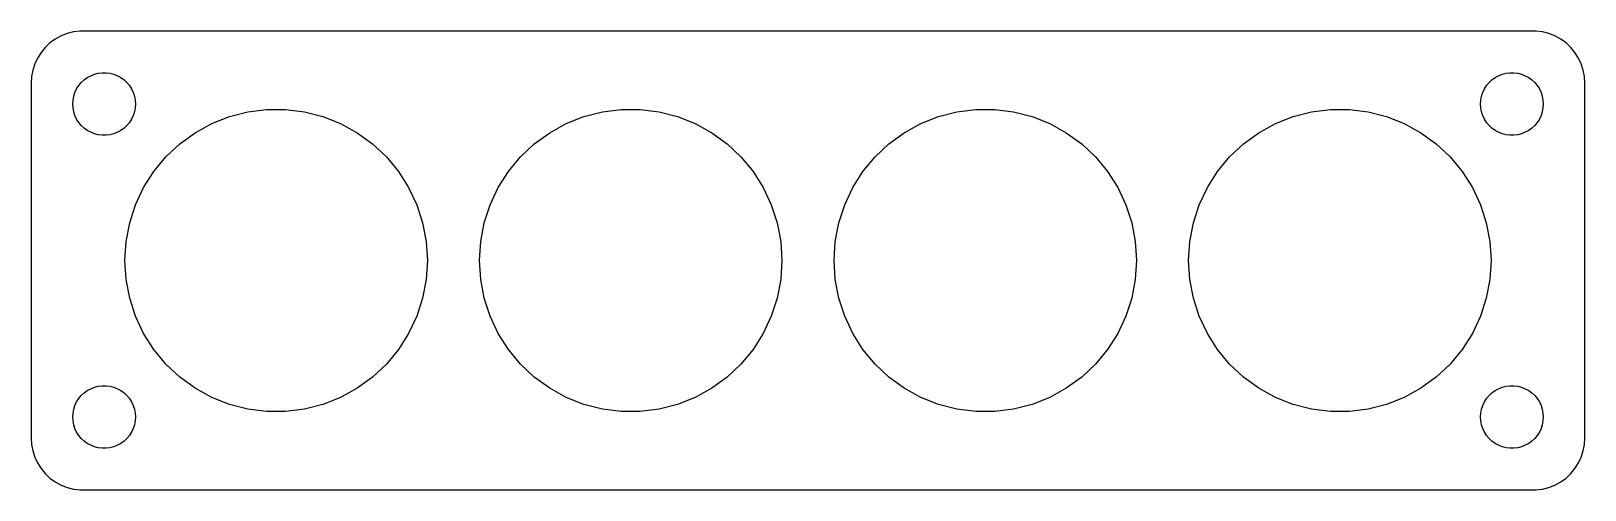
# Model space of a CAD drawing. Header units: metres. Extents: x -74 to 74, y 32 to 76.
import ezdxf

# ---------------------------------------------------------------- set-up
doc = ezdxf.new("R2010")
doc.units = ezdxf.units.M

msp = doc.modelspace()

# ---------------------------------------------------------------- linework, layer by layer
for p, q in [((-69.8139, 75.9901), (-70.4369, 75.9114)), ((69.8139, 75.9901), (-69.8139, 75.9901)), ((70.4369, 75.9114), (69.8139, 75.9901)), ((-72.6871, 74.8526), (-73.1448, 74.4227)), ((-72.1791, 75.2216), (-72.6871, 74.8526)), ((-71.6289, 75.5241), (-72.1791, 75.2216)), ((-71.0451, 75.7553), (-71.6289, 75.5241)), ((-70.4369, 75.9114), (-71.0451, 75.7553)), ((71.0451, 75.7553), (70.4369, 75.9114)), ((71.6289, 75.5241), (71.0451, 75.7553)), ((72.1791, 75.2216), (71.6289, 75.5241)), ((72.6871, 74.8526), (72.1791, 75.2216)), ((73.1448, 74.4227), (72.6871, 74.8526)), ((-73.8815, 73.4088), (-74.1489, 72.8406)), ((-73.5451, 73.9389), (-73.8815, 73.4088)), ((-73.1448, 74.4227), (-73.5451, 73.9389)), ((73.5451, 73.9389), (73.1448, 74.4227)), ((73.8815, 73.4088), (73.5451, 73.9389)), ((74.1489, 72.8406), (73.8815, 73.4088)), ((-74.4606, 71.6267), (-74.5, 71)), ((-74.3429, 72.2434), (-74.4606, 71.6267)), ((-74.1489, 72.8406), (-74.3429, 72.2434)), ((-69.4123, 71.3115), (-69.1075, 71.533)), ((-69.1075, 71.533), (-68.7773, 71.7145)), ((-68.7773, 71.7145), (-68.427, 71.8532)), ((-68.427, 71.8532), (-68.0621, 71.9469)), ((-68.0621, 71.9469), (-67.6884, 71.9941)), ((-67.6884, 71.9941), (-67.3116, 71.9941)), ((-67.3116, 71.9941), (-66.9379, 71.9469)), ((-66.9379, 71.9469), (-66.573, 71.8532)), ((-66.573, 71.8532), (-66.2227, 71.7145)), ((-66.2227, 71.7145), (-65.8925, 71.533)), ((-65.8925, 71.533), (-65.5877, 71.3115)), ((65.5877, 71.3115), (65.8925, 71.533)), ((65.8925, 71.533), (66.2227, 71.7145)), ((66.2227, 71.7145), (66.573, 71.8532)), ((66.573, 71.8532), (66.9379, 71.9469)), ((66.9379, 71.9469), (67.3116, 71.9941)), ((67.3116, 71.9941), (67.6884, 71.9941)), ((67.6884, 71.9941), (68.0621, 71.9469)), ((68.0621, 71.9469), (68.427, 71.8532)), ((68.427, 71.8532), (68.7773, 71.7145)), ((68.7773, 71.7145), (69.1075, 71.533)), ((69.1075, 71.533), (69.4123, 71.3115)), ((74.3429, 72.2434), (74.1489, 72.8406)), ((74.4606, 71.6267), (74.3429, 72.2434)), ((74.5, 71), (74.4606, 71.6267)), ((-74.5, 71), (-74.5, 37)), ((-70.4057, 69.7461), (-70.2893, 70.1044)), ((-70.2893, 70.1044), (-70.1289, 70.4453)), ((-70.1289, 70.4453), (-69.927, 70.7634)), ((-69.927, 70.7634), (-69.6869, 71.0536)), ((-69.6869, 71.0536), (-69.4123, 71.3115)), ((-65.5877, 71.3115), (-65.3131, 71.0536)), ((-65.3131, 71.0536), (-65.073, 70.7634)), ((-65.073, 70.7634), (-64.8711, 70.4453)), ((-64.8711, 70.4453), (-64.7107, 70.1044)), ((-64.7107, 70.1044), (-64.5943, 69.7461)), ((64.5943, 69.7461), (64.7107, 70.1044)), ((64.7107, 70.1044), (64.8711, 70.4453)), ((64.8711, 70.4453), (65.073, 70.7634)), ((65.073, 70.7634), (65.3131, 71.0536)), ((65.3131, 71.0536), (65.5877, 71.3115)), ((69.4123, 71.3115), (69.6869, 71.0536)), ((69.6869, 71.0536), (69.927, 70.7634)), ((69.927, 70.7634), (70.1289, 70.4453)), ((70.1289, 70.4453), (70.2893, 70.1044)), ((70.2893, 70.1044), (70.4057, 69.7461)), ((74.5, 37), (74.5, 71)), ((-70.5, 69), (-70.4763, 69.376)), ((-70.4763, 68.624), (-70.5, 69)), ((-70.4763, 69.376), (-70.4057, 69.7461)), ((-70.4057, 68.2539), (-70.4763, 68.624)), ((-64.5943, 69.7461), (-64.5237, 69.376)), ((-64.5237, 68.624), (-64.5943, 68.2539)), ((-64.5237, 69.376), (-64.5, 69)), ((-64.5, 69), (-64.5237, 68.624)), ((64.5, 69), (64.5237, 69.376)), ((64.5237, 68.624), (64.5, 69)), ((64.5237, 69.376), (64.5943, 69.7461)), ((64.5943, 68.2539), (64.5237, 68.624)), ((70.4057, 69.7461), (70.4763, 69.376)), ((70.4763, 68.624), (70.4057, 68.2539)), ((70.4763, 69.376), (70.5, 69)), ((70.5, 69), (70.4763, 68.624)), ((-70.2893, 67.8956), (-70.4057, 68.2539)), ((-70.1289, 67.5547), (-70.2893, 67.8956)), ((-69.927, 67.2366), (-70.1289, 67.5547)), ((-69.6869, 66.9464), (-69.927, 67.2366)), ((-65.073, 67.2366), (-65.3131, 66.9464)), ((-64.8711, 67.5547), (-65.073, 67.2366)), ((-64.7107, 67.8956), (-64.8711, 67.5547)), ((-64.5943, 68.2539), (-64.7107, 67.8956)), ((-58.7695, 66.2428), (-57.1738, 67.12)), ((-57.1738, 67.12), (-55.4807, 67.7903)), ((-55.4807, 67.7903), (-53.717, 68.2432)), ((-53.717, 68.2432), (-51.9105, 68.4714)), ((-51.9105, 68.4714), (-50.0895, 68.4714)), ((-50.0895, 68.4714), (-48.283, 68.2432)), ((-48.283, 68.2432), (-46.5192, 67.7903)), ((-46.5192, 67.7903), (-44.8262, 67.12)), ((-44.8262, 67.12), (-43.2305, 66.2428)), ((-24.7695, 66.2428), (-23.1738, 67.12)), ((-23.1738, 67.12), (-21.4807, 67.7903)), ((-21.4807, 67.7903), (-19.717, 68.2432)), ((-19.717, 68.2432), (-17.9105, 68.4714)), ((-17.9105, 68.4714), (-16.0895, 68.4714)), ((-16.0895, 68.4714), (-14.283, 68.2432)), ((-14.283, 68.2432), (-12.5192, 67.7903)), ((-12.5192, 67.7903), (-10.8262, 67.12)), ((-10.8262, 67.12), (-9.2305, 66.2428)), ((9.2305, 66.2428), (10.8262, 67.12)), ((10.8262, 67.12), (12.5192, 67.7903)), ((12.5192, 67.7903), (14.283, 68.2432)), ((14.283, 68.2432), (16.0895, 68.4714)), ((16.0895, 68.4714), (17.9105, 68.4714)), ((17.9105, 68.4714), (19.717, 68.2432)), ((19.717, 68.2432), (21.4807, 67.7903)), ((21.4807, 67.7903), (23.1738, 67.12)), ((23.1738, 67.12), (24.7695, 66.2428)), ((43.2305, 66.2428), (44.8262, 67.12)), ((44.8262, 67.12), (46.5192, 67.7903)), ((46.5192, 67.7903), (48.283, 68.2432)), ((48.283, 68.2432), (50.0895, 68.4714)), ((50.0895, 68.4714), (51.9105, 68.4714)), ((51.9105, 68.4714), (53.717, 68.2432)), ((53.717, 68.2432), (55.4807, 67.7903)), ((55.4807, 67.7903), (57.1738, 67.12)), ((57.1738, 67.12), (58.7695, 66.2428)), ((64.7107, 67.8956), (64.5943, 68.2539)), ((64.8711, 67.5547), (64.7107, 67.8956)), ((65.073, 67.2366), (64.8711, 67.5547)), ((65.3131, 66.9464), (65.073, 67.2366)), ((69.927, 67.2366), (69.6869, 66.9464)), ((70.1289, 67.5547), (69.927, 67.2366)), ((70.2893, 67.8956), (70.1289, 67.5547)), ((70.4057, 68.2539), (70.2893, 67.8956)), ((-69.4123, 66.6884), (-69.6869, 66.9464)), ((-69.1075, 66.467), (-69.4123, 66.6884)), ((-68.7773, 66.2855), (-69.1075, 66.467)), ((-68.427, 66.1468), (-68.7773, 66.2855)), ((-68.0621, 66.0531), (-68.427, 66.1468)), ((-67.6884, 66.0059), (-68.0621, 66.0531)), ((-67.3116, 66.0059), (-67.6884, 66.0059)), ((-66.9379, 66.0531), (-67.3116, 66.0059)), ((-66.573, 66.1468), (-66.9379, 66.0531)), ((-66.2227, 66.2855), (-66.573, 66.1468)), ((-65.8925, 66.467), (-66.2227, 66.2855)), ((-65.5877, 66.6884), (-65.8925, 66.467)), ((-65.3131, 66.9464), (-65.5877, 66.6884)), ((-60.2426, 65.1724), (-58.7695, 66.2428)), ((-43.2305, 66.2428), (-41.7573, 65.1724)), ((-26.2426, 65.1724), (-24.7695, 66.2428)), ((-9.2305, 66.2428), (-7.75734, 65.1724)), ((7.75734, 65.1724), (9.2305, 66.2428)), ((24.7695, 66.2428), (26.2426, 65.1724)), ((41.7573, 65.1724), (43.2305, 66.2428)), ((58.7695, 66.2428), (60.2426, 65.1724)), ((65.5877, 66.6884), (65.3131, 66.9464)), ((65.8925, 66.467), (65.5877, 66.6884)), ((66.2227, 66.2855), (65.8925, 66.467)), ((66.573, 66.1468), (66.2227, 66.2855)), ((66.9379, 66.0531), (66.573, 66.1468)), ((67.3116, 66.0059), (66.9379, 66.0531)), ((67.6884, 66.0059), (67.3116, 66.0059)), ((68.0621, 66.0531), (67.6884, 66.0059)), ((68.427, 66.1468), (68.0621, 66.0531)), ((68.7773, 66.2855), (68.427, 66.1468)), ((69.1075, 66.467), (68.7773, 66.2855)), ((69.4123, 66.6884), (69.1075, 66.467)), ((69.6869, 66.9464), (69.4123, 66.6884)), ((-61.57, 63.9259), (-60.2426, 65.1724)), ((-41.7573, 65.1724), (-40.4299, 63.9259)), ((-27.57, 63.9259), (-26.2426, 65.1724)), ((-7.75734, 65.1724), (-6.42995, 63.9259)), ((6.42995, 63.9259), (7.75734, 65.1724)), ((26.2426, 65.1724), (27.57, 63.9259)), ((40.4299, 63.9259), (41.7573, 65.1724)), ((60.2426, 65.1724), (61.57, 63.9259)), ((-62.7307, 62.5229), (-61.57, 63.9259)), ((-40.4299, 63.9259), (-39.2692, 62.5229)), ((-28.7307, 62.5229), (-27.57, 63.9259)), ((-6.42995, 63.9259), (-5.26924, 62.5229)), ((5.26924, 62.5229), (6.42995, 63.9259)), ((27.57, 63.9259), (28.7307, 62.5229)), ((39.2692, 62.5229), (40.4299, 63.9259)), ((61.57, 63.9259), (62.7307, 62.5229)), ((-63.7064, 60.9854), (-62.7307, 62.5229)), ((-39.2692, 62.5229), (-38.2935, 60.9854)), ((-29.7064, 60.9854), (-28.7307, 62.5229)), ((-5.26924, 62.5229), (-4.29355, 60.9854)), ((4.29355, 60.9854), (5.26924, 62.5229)), ((28.7307, 62.5229), (29.7064, 60.9854)), ((38.2935, 60.9854), (39.2692, 62.5229)), ((62.7307, 62.5229), (63.7064, 60.9854)), ((-64.4818, 59.3378), (-63.7064, 60.9854)), ((-38.2935, 60.9854), (-37.5182, 59.3378)), ((-30.4818, 59.3378), (-29.7064, 60.9854)), ((-4.29355, 60.9854), (-3.51823, 59.3378)), ((3.51823, 59.3378), (4.29355, 60.9854)), ((29.7064, 60.9854), (30.4818, 59.3378)), ((37.5182, 59.3378), (38.2935, 60.9854)), ((63.7064, 60.9854), (64.4818, 59.3378)), ((-65.0444, 57.606), (-64.4818, 59.3378)), ((-37.5182, 59.3378), (-36.9555, 57.606)), ((-31.0444, 57.606), (-30.4818, 59.3378)), ((-3.51823, 59.3378), (-2.95554, 57.606)), ((2.95554, 57.606), (3.51823, 59.3378)), ((30.4818, 59.3378), (31.0444, 57.606)), ((36.9555, 57.606), (37.5182, 59.3378)), ((64.4818, 59.3378), (65.0444, 57.606)), ((-65.3857, 55.8173), (-65.0444, 57.606)), ((-36.9555, 57.606), (-36.6143, 55.8173)), ((-31.3857, 55.8173), (-31.0444, 57.606)), ((-2.95554, 57.606), (-2.61433, 55.8173)), ((2.61433, 55.8173), (2.95554, 57.606)), ((31.0444, 57.606), (31.3857, 55.8173)), ((36.6143, 55.8173), (36.9555, 57.606)), ((65.0444, 57.606), (65.3857, 55.8173)), ((-65.5, 54), (-65.3857, 55.8173)), ((-36.6143, 55.8173), (-36.5, 54)), ((-31.5, 54), (-31.3857, 55.8173)), ((-2.61433, 55.8173), (-2.5, 54)), ((2.5, 54), (2.61433, 55.8173)), ((31.3857, 55.8173), (31.5, 54)), ((36.5, 54), (36.6143, 55.8173)), ((65.3857, 55.8173), (65.5, 54)), ((-65.3857, 52.1827), (-65.5, 54)), ((-36.5, 54), (-36.6143, 52.1827)), ((-31.3857, 52.1827), (-31.5, 54)), ((-2.5, 54), (-2.61433, 52.1827)), ((2.61433, 52.1827), (2.5, 54)), ((31.5, 54), (31.3857, 52.1827)), ((36.6143, 52.1827), (36.5, 54)), ((65.5, 54), (65.3857, 52.1827)), ((-65.0444, 50.394), (-65.3857, 52.1827)), ((-36.6143, 52.1827), (-36.9555, 50.394)), ((-31.0444, 50.394), (-31.3857, 52.1827)), ((-2.61433, 52.1827), (-2.95554, 50.394)), ((2.95554, 50.394), (2.61433, 52.1827)), ((31.3857, 52.1827), (31.0444, 50.394)), ((36.9555, 50.394), (36.6143, 52.1827)), ((65.3857, 52.1827), (65.0444, 50.394)), ((-64.4818, 48.6622), (-65.0444, 50.394)), ((-36.9555, 50.394), (-37.5182, 48.6622)), ((-30.4818, 48.6622), (-31.0444, 50.394)), ((-2.95554, 50.394), (-3.51823, 48.6622)), ((3.51823, 48.6622), (2.95554, 50.394)), ((31.0444, 50.394), (30.4818, 48.6622)), ((37.5182, 48.6622), (36.9555, 50.394)), ((65.0444, 50.394), (64.4818, 48.6622)), ((-63.7064, 47.0146), (-64.4818, 48.6622)), ((-37.5182, 48.6622), (-38.2935, 47.0146)), ((-29.7064, 47.0146), (-30.4818, 48.6622)), ((-3.51823, 48.6622), (-4.29355, 47.0146)), ((4.29355, 47.0146), (3.51823, 48.6622)), ((30.4818, 48.6622), (29.7064, 47.0146)), ((38.2935, 47.0146), (37.5182, 48.6622)), ((64.4818, 48.6622), (63.7064, 47.0146)), ((-62.7307, 45.4771), (-63.7064, 47.0146)), ((-38.2935, 47.0146), (-39.2692, 45.4771)), ((-28.7307, 45.4771), (-29.7064, 47.0146)), ((-4.29355, 47.0146), (-5.26924, 45.4771)), ((5.26924, 45.4771), (4.29355, 47.0146)), ((29.7064, 47.0146), (28.7307, 45.4771)), ((39.2692, 45.4771), (38.2935, 47.0146)), ((63.7064, 47.0146), (62.7307, 45.4771)), ((-61.57, 44.0741), (-62.7307, 45.4771)), ((-39.2692, 45.4771), (-40.4299, 44.0741)), ((-27.57, 44.0741), (-28.7307, 45.4771)), ((-5.26924, 45.4771), (-6.42995, 44.0741)), ((6.42995, 44.0741), (5.26924, 45.4771)), ((28.7307, 45.4771), (27.57, 44.0741)), ((40.4299, 44.0741), (39.2692, 45.4771)), ((62.7307, 45.4771), (61.57, 44.0741)), ((-60.2426, 42.8276), (-61.57, 44.0741)), ((-40.4299, 44.0741), (-41.7573, 42.8276)), ((-26.2426, 42.8276), (-27.57, 44.0741)), ((-6.42995, 44.0741), (-7.75734, 42.8276)), ((7.75734, 42.8276), (6.42995, 44.0741)), ((27.57, 44.0741), (26.2426, 42.8276)), ((41.7573, 42.8276), (40.4299, 44.0741)), ((61.57, 44.0741), (60.2426, 42.8276)), ((-68.7773, 41.7145), (-68.427, 41.8532)), ((-68.427, 41.8532), (-68.0621, 41.9469)), ((-68.0621, 41.9469), (-67.6884, 41.9941)), ((-67.6884, 41.9941), (-67.3116, 41.9941)), ((-67.3116, 41.9941), (-66.9379, 41.9469)), ((-66.9379, 41.9469), (-66.573, 41.8532)), ((-66.573, 41.8532), (-66.2227, 41.7145)), ((-58.7695, 41.7572), (-60.2426, 42.8276)), ((-57.1738, 40.88), (-58.7695, 41.7572)), ((-43.2305, 41.7572), (-44.8262, 40.88)), ((-41.7573, 42.8276), (-43.2305, 41.7572)), ((-24.7695, 41.7572), (-26.2426, 42.8276)), ((-23.1738, 40.88), (-24.7695, 41.7572)), ((-9.2305, 41.7572), (-10.8262, 40.88)), ((-7.75734, 42.8276), (-9.2305, 41.7572)), ((9.2305, 41.7572), (7.75734, 42.8276)), ((10.8262, 40.88), (9.2305, 41.7572)), ((24.7695, 41.7572), (23.1738, 40.88)), ((26.2426, 42.8276), (24.7695, 41.7572)), ((43.2305, 41.7572), (41.7573, 42.8276)), ((44.8262, 40.88), (43.2305, 41.7572)), ((58.7695, 41.7572), (57.1738, 40.88)), ((60.2426, 42.8276), (58.7695, 41.7572)), ((66.2227, 41.7145), (66.573, 41.8532)), ((66.573, 41.8532), (66.9379, 41.9469)), ((66.9379, 41.9469), (67.3116, 41.9941)), ((67.3116, 41.9941), (67.6884, 41.9941)), ((67.6884, 41.9941), (68.0621, 41.9469)), ((68.0621, 41.9469), (68.427, 41.8532)), ((68.427, 41.8532), (68.7773, 41.7145)), ((-70.2893, 40.1044), (-70.1289, 40.4453)), ((-70.1289, 40.4453), (-69.927, 40.7634)), ((-69.927, 40.7634), (-69.6869, 41.0536)), ((-69.6869, 41.0536), (-69.4123, 41.3116)), ((-69.4123, 41.3116), (-69.1075, 41.533)), ((-69.1075, 41.533), (-68.7773, 41.7145)), ((-66.2227, 41.7145), (-65.8925, 41.533)), ((-65.8925, 41.533), (-65.5877, 41.3116)), ((-65.5877, 41.3116), (-65.3131, 41.0536)), ((-65.3131, 41.0536), (-65.073, 40.7634)), ((-65.073, 40.7634), (-64.8711, 40.4453)), ((-64.8711, 40.4453), (-64.7107, 40.1044)), ((-55.4807, 40.2097), (-57.1738, 40.88)), ((-44.8262, 40.88), (-46.5192, 40.2097)), ((-21.4807, 40.2097), (-23.1738, 40.88)), ((-10.8262, 40.88), (-12.5192, 40.2097)), ((12.5192, 40.2097), (10.8262, 40.88)), ((23.1738, 40.88), (21.4807, 40.2097)), ((46.5192, 40.2097), (44.8262, 40.88)), ((57.1738, 40.88), (55.4807, 40.2097)), ((64.7107, 40.1044), (64.8711, 40.4453)), ((64.8711, 40.4453), (65.073, 40.7634)), ((65.073, 40.7634), (65.3131, 41.0536)), ((65.3131, 41.0536), (65.5877, 41.3116)), ((65.5877, 41.3116), (65.8925, 41.533)), ((65.8925, 41.533), (66.2227, 41.7145)), ((68.7773, 41.7145), (69.1075, 41.533)), ((69.1075, 41.533), (69.4123, 41.3116)), ((69.4123, 41.3116), (69.6869, 41.0536)), ((69.6869, 41.0536), (69.927, 40.7634)), ((69.927, 40.7634), (70.1289, 40.4453)), ((70.1289, 40.4453), (70.2893, 40.1044)), ((-70.5, 39), (-70.4763, 39.376)), ((-70.4763, 38.624), (-70.5, 39)), ((-70.4763, 39.376), (-70.4057, 39.7461)), ((-70.4057, 39.7461), (-70.2893, 40.1044)), ((-64.7107, 40.1044), (-64.5943, 39.7461)), ((-64.5943, 39.7461), (-64.5237, 39.376)), ((-64.5237, 39.376), (-64.5, 39)), ((-64.5, 39), (-64.5237, 38.624)), ((-53.717, 39.7568), (-55.4807, 40.2097)), ((-51.9105, 39.5286), (-53.717, 39.7568)), ((-50.0895, 39.5286), (-51.9105, 39.5286)), ((-48.283, 39.7568), (-50.0895, 39.5286)), ((-46.5192, 40.2097), (-48.283, 39.7568)), ((-19.717, 39.7568), (-21.4807, 40.2097)), ((-17.9105, 39.5286), (-19.717, 39.7568)), ((-16.0895, 39.5286), (-17.9105, 39.5286)), ((-14.283, 39.7568), (-16.0895, 39.5286)), ((-12.5192, 40.2097), (-14.283, 39.7568)), ((14.283, 39.7568), (12.5192, 40.2097)), ((16.0895, 39.5286), (14.283, 39.7568)), ((17.9105, 39.5286), (16.0895, 39.5286)), ((19.717, 39.7568), (17.9105, 39.5286)), ((21.4807, 40.2097), (19.717, 39.7568)), ((48.283, 39.7568), (46.5192, 40.2097)), ((50.0895, 39.5286), (48.283, 39.7568)), ((51.9105, 39.5286), (50.0895, 39.5286)), ((53.717, 39.7568), (51.9105, 39.5286)), ((55.4807, 40.2097), (53.717, 39.7568)), ((64.5, 39), (64.5237, 39.376)), ((64.5237, 38.624), (64.5, 39)), ((64.5237, 39.376), (64.5943, 39.7461)), ((64.5943, 39.7461), (64.7107, 40.1044)), ((70.2893, 40.1044), (70.4057, 39.7461)), ((70.4057, 39.7461), (70.4763, 39.376)), ((70.4763, 39.376), (70.5, 39)), ((70.5, 39), (70.4763, 38.624)), ((-70.4057, 38.2539), (-70.4763, 38.624)), ((-70.2893, 37.8956), (-70.4057, 38.2539)), ((-70.1289, 37.5547), (-70.2893, 37.8956)), ((-69.927, 37.2366), (-70.1289, 37.5547)), ((-64.8711, 37.5547), (-65.073, 37.2366)), ((-64.7107, 37.8956), (-64.8711, 37.5547)), ((-64.5943, 38.2539), (-64.7107, 37.8956)), ((-64.5237, 38.624), (-64.5943, 38.2539)), ((64.5943, 38.2539), (64.5237, 38.624)), ((64.7107, 37.8956), (64.5943, 38.2539)), ((64.8711, 37.5547), (64.7107, 37.8956)), ((65.073, 37.2366), (64.8711, 37.5547)), ((70.1289, 37.5547), (69.927, 37.2366)), ((70.2893, 37.8956), (70.1289, 37.5547)), ((70.4057, 38.2539), (70.2893, 37.8956)), ((70.4763, 38.624), (70.4057, 38.2539)), ((-74.5, 37), (-74.4606, 36.3733)), ((-74.4606, 36.3733), (-74.3429, 35.7566)), ((-69.6869, 36.9464), (-69.927, 37.2366)), ((-69.4123, 36.6885), (-69.6869, 36.9464)), ((-69.1075, 36.467), (-69.4123, 36.6885)), ((-68.7773, 36.2855), (-69.1075, 36.467)), ((-68.427, 36.1468), (-68.7773, 36.2855)), ((-68.0621, 36.0531), (-68.427, 36.1468)), ((-67.6884, 36.0059), (-68.0621, 36.0531)), ((-67.3116, 36.0059), (-67.6884, 36.0059)), ((-66.9379, 36.0531), (-67.3116, 36.0059)), ((-66.573, 36.1468), (-66.9379, 36.0531)), ((-66.2227, 36.2855), (-66.573, 36.1468)), ((-65.8925, 36.467), (-66.2227, 36.2855)), ((-65.5877, 36.6885), (-65.8925, 36.467)), ((-65.3131, 36.9464), (-65.5877, 36.6885)), ((-65.073, 37.2366), (-65.3131, 36.9464)), ((65.3131, 36.9464), (65.073, 37.2366)), ((65.5877, 36.6885), (65.3131, 36.9464)), ((65.8925, 36.467), (65.5877, 36.6885)), ((66.2227, 36.2855), (65.8925, 36.467)), ((66.573, 36.1468), (66.2227, 36.2855)), ((66.9379, 36.0531), (66.573, 36.1468)), ((67.3116, 36.0059), (66.9379, 36.0531)), ((67.6884, 36.0059), (67.3116, 36.0059)), ((68.0621, 36.0531), (67.6884, 36.0059)), ((68.427, 36.1468), (68.0621, 36.0531)), ((68.7773, 36.2855), (68.427, 36.1468)), ((69.1075, 36.467), (68.7773, 36.2855)), ((69.4123, 36.6885), (69.1075, 36.467)), ((69.6869, 36.9464), (69.4123, 36.6885)), ((69.927, 37.2366), (69.6869, 36.9464)), ((74.3429, 35.7566), (74.4606, 36.3733)), ((74.4606, 36.3733), (74.5, 37)), ((-74.3429, 35.7566), (-74.1489, 35.1594)), ((-74.1489, 35.1594), (-73.8815, 34.5912)), ((-73.8815, 34.5912), (-73.5451, 34.0611)), ((73.5451, 34.0611), (73.8815, 34.5912)), ((73.8815, 34.5912), (74.1489, 35.1594)), ((74.1489, 35.1594), (74.3429, 35.7566)), ((-73.5451, 34.0611), (-73.1448, 33.5773)), ((-73.1448, 33.5773), (-72.6871, 33.1474)), ((-72.6871, 33.1474), (-72.1791, 32.7784)), ((72.1791, 32.7784), (72.6871, 33.1474)), ((72.6871, 33.1474), (73.1448, 33.5773)), ((73.1448, 33.5773), (73.5451, 34.0611)), ((-72.1791, 32.7784), (-71.6289, 32.4759)), ((-71.6289, 32.4759), (-71.0451, 32.2447)), ((-71.0451, 32.2447), (-70.4369, 32.0886)), ((-70.4369, 32.0886), (-69.8139, 32.0099)), ((-69.8139, 32.0099), (69.8139, 32.0099)), ((69.8139, 32.0099), (70.4369, 32.0886)), ((70.4369, 32.0886), (71.0451, 32.2447)), ((71.0451, 32.2447), (71.6289, 32.4759)), ((71.6289, 32.4759), (72.1791, 32.7784))]:
    msp.add_line(p, q)

doc.saveas('drawing.dxf')
